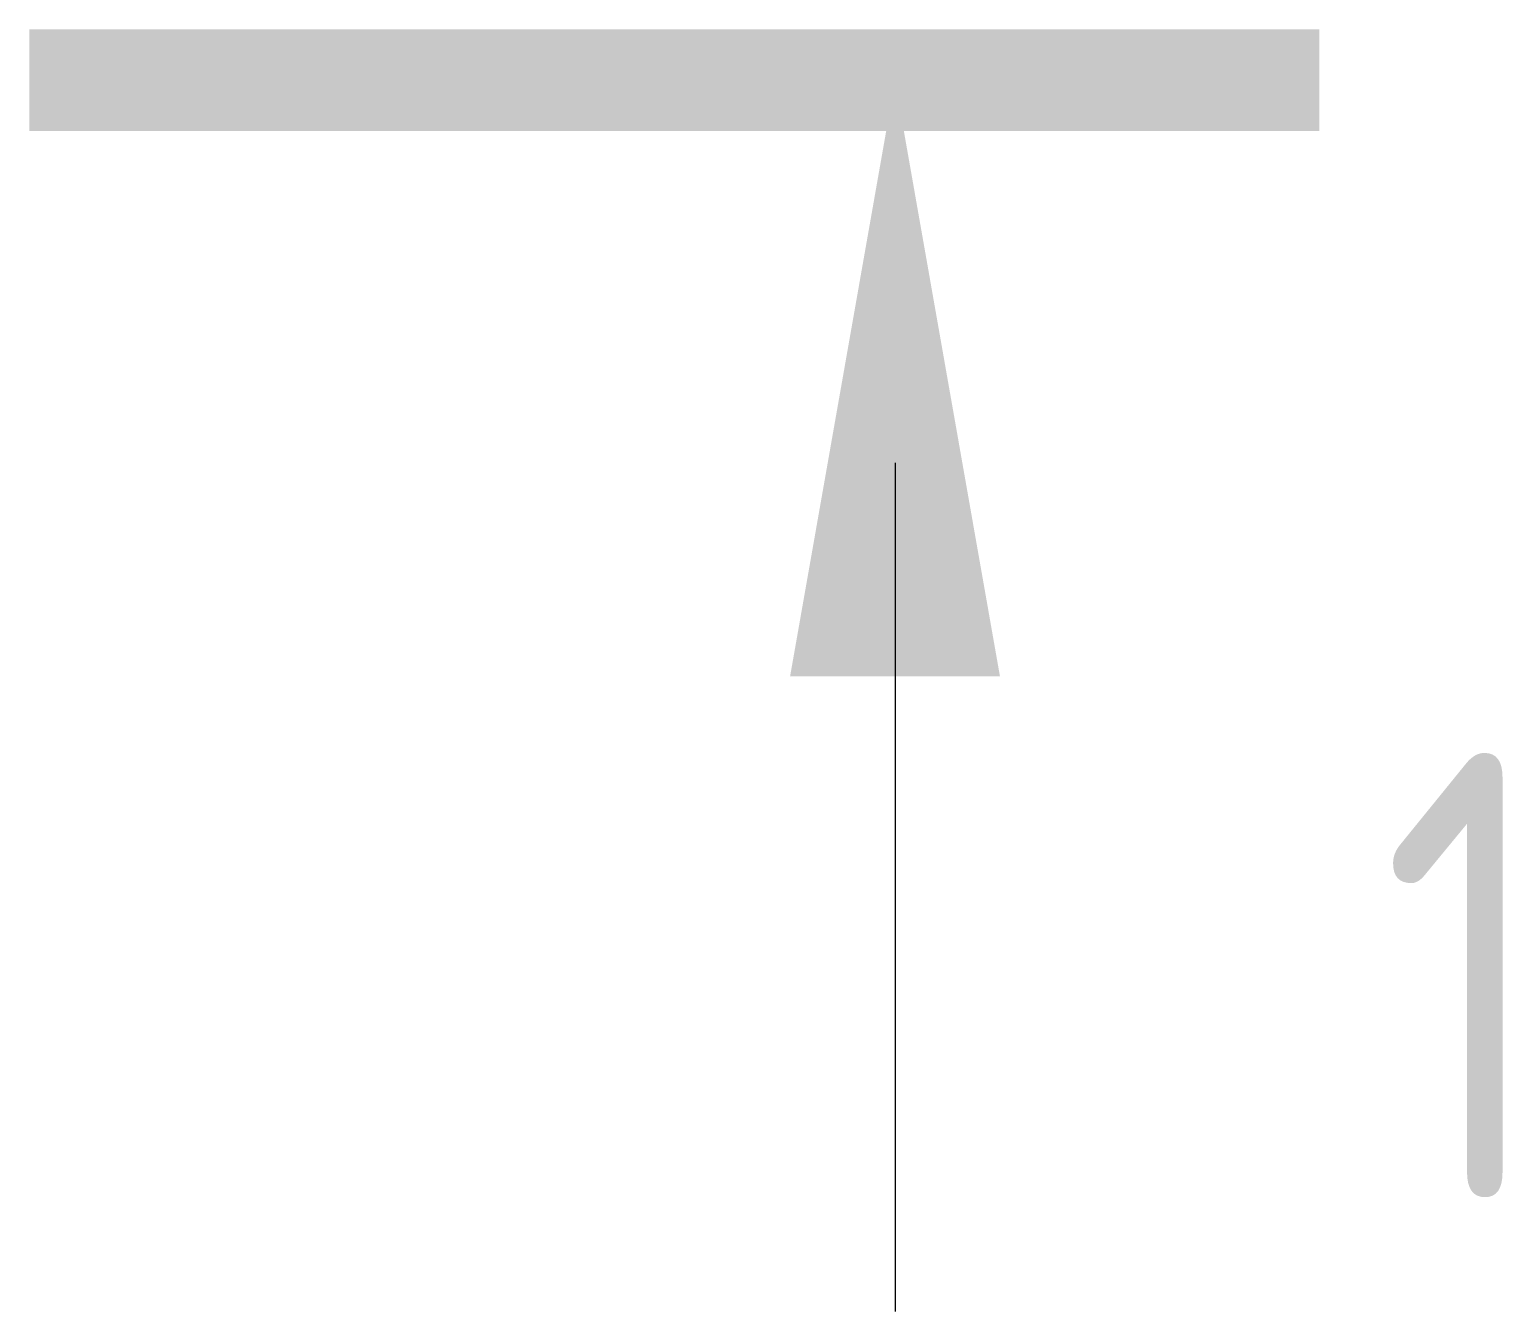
# Model space of a CAD drawing. Header units: millimetres. Extents: x -515342 to 330399, y -224905 to 507333.
# Drawn here: x -271979 to -270822, y 267563 to 268570 of the extents above; entities that cross this region are included whole.
import ezdxf

# ---------------------------------------------------------------- set-up
doc = ezdxf.new("R2010")
doc.units = ezdxf.units.MM
doc.layers.add('Разрезы', color=7, linetype='Continuous', lineweight=0)
doc.styles.add('GOST Common_3', font='', dxfattribs={"width": 0.8, "height": 350})
doc.styles.get('GOST Common_3').set_extended_font_data('GOST Common')

# ---------------------------------------------------------------- blocks, each defined once
blk = doc.blocks.new('Разрез - Номер вида сзади_3_5 мм-64069-О_АР_П_3__6_750_План 3 этажа')
at = {"layer": 'Разрезы'}
for points in [[(9.798, 0.404), (9.798, -0.394), (-0.333, -0.394), (-0.333, 0.404)], [(2.176, -4.675), (3, 0), (3.824, -4.675)]]:
    blk.add_hatch(color=256, dxfattribs=at).paths.add_polyline_path(points)
at = {"layer": 'Разрезы', "lineweight": 20}
blk.add_line((3, -3), (3, -9.663), dxfattribs=at)

msp = doc.modelspace()

# ---------------------------------------------------------------- block references
at = {"layer": 'Разрезы', "extrusion": (0, 0, -1), "xscale": 99.99999999999993, "yscale": 99.99999999999993, "zscale": 99.99999999999993}
msp.add_blockref('Разрез - Номер вида сзади_3_5 мм-64069-О_АР_П_3__6_750_План 3 этажа', (270998.9485, 268529.1969), dxfattribs=at)

# ---------------------------------------------------------------- texts
at = {"layer": 'Разрезы', "insert": (-270917.3496, 268001.5028), "char_height": 350, "width": 166.751, "attachment_point": 1, "style": 'GOST Common_3'}
msp.add_mtext('\\fGOST Common|b0|i0|c204|p34|;\\W.8;1', dxfattribs=at)

doc.saveas('drawing.dxf')
